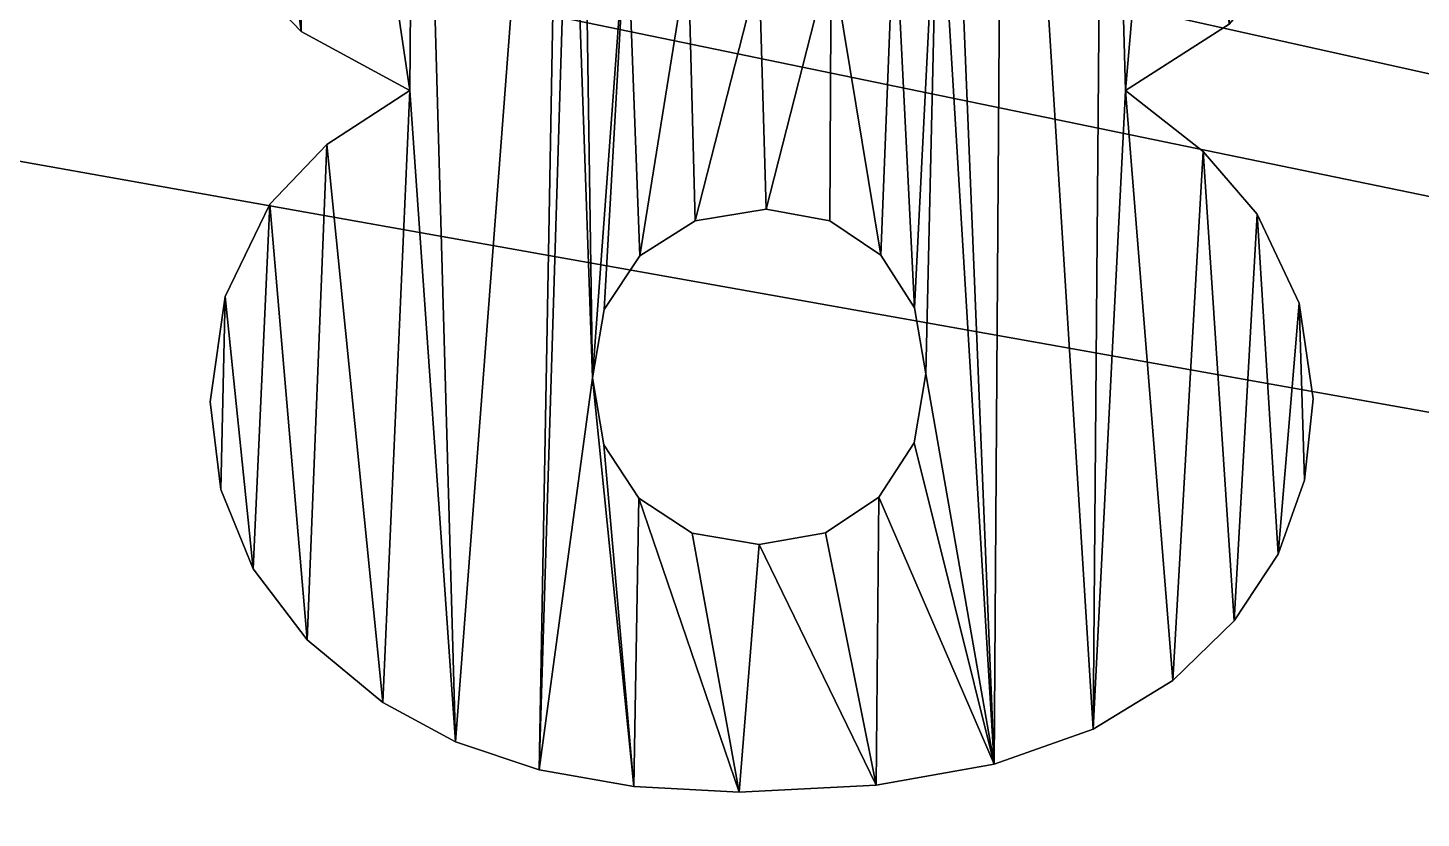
# Model space of a CAD drawing. Extents: x 51.7 to 84.8, y -43.6 to -19.8.
# Drawn here: x 68.1122 to 68.3532, y -43.4033 to -43.2666 of the extents above; entities that cross this region are included whole.
import ezdxf

# ---------------------------------------------------------------- set-up
doc = ezdxf.new("R2010")
doc.units = 0
doc.layers.get('0').update_dxf_attribs({"color": 13, "linetype": 'CONTINUOUS'})
doc.layers.add('CUERPO', color=190, linetype='CONTINUOUS')

# ---------------------------------------------------------------- blocks, each defined once
blk = doc.blocks.new('LD-1088BS')
at = {"layer": 'CUERPO'}
for p, q in [((0.473469, 0.103506), (0.480031, 0.104675)), ((0.473469, 0.103506, 0.0064), (0.480031, 0.104675, 0.0064)), ((0.480031, 0.104675), (0.487347, 0.105065)), ((0.480031, 0.104675, 0.0064), (0.487347, 0.105065, 0.0064)), ((0.480031, 0.104675), (0.480031, 0.104675, 0.0064)), ((0.487347, 0.105065), (0.49687, 0.10458)), ((0.487347, 0.105065, 0.0064), (0.49687, 0.10458, 0.0064)), ((0.487347, 0.105065), (0.487347, 0.105065, 0.0064)), ((0.49687, 0.10458), (0.505063, 0.103125)), ((0.49687, 0.10458, 0.0064), (0.505063, 0.103125, 0.0064)), ((0.49687, 0.10458), (0.49687, 0.10458, 0.0064)), ((0.467661, 0.101557), (0.473469, 0.103506)), ((0.467661, 0.101557, 0.0064), (0.473469, 0.103506, 0.0064)), ((0.473469, 0.103506), (0.473469, 0.103506, 0.0064)), ((0.505063, 0.103125), (0.511927, 0.100699)), ((0.505063, 0.103125, 0.0064), (0.511927, 0.100699, 0.0064)), ((0.505063, 0.103125), (0.505063, 0.103125, 0.0064)), ((0.462606, 0.098828), (0.467661, 0.101557)), ((0.462606, 0.098828, 0.0064), (0.467661, 0.101557, 0.0064)), ((0.467661, 0.101557), (0.467661, 0.101557, 0.0064)), ((0.511927, 0.100699), (0.51746, 0.097303)), ((0.511927, 0.100699, 0.0064), (0.51746, 0.097303, 0.0064)), ((0.511927, 0.100699), (0.511927, 0.100699, 0.0064)), ((0.45736, 0.094483), (0.462606, 0.098828)), ((0.45736, 0.094483, 0.0064), (0.462606, 0.098828, 0.0064)), ((0.462606, 0.098828), (0.462606, 0.098828, 0.0064)), ((0.51746, 0.097303), (0.52172, 0.093171)), ((0.51746, 0.097303, 0.0064), (0.52172, 0.093171, 0.0064)), ((0.51746, 0.097303), (0.51746, 0.097303, 0.0064)), ((0.453614, 0.089558), (0.45736, 0.094483)), ((0.453614, 0.089558, 0.0064), (0.45736, 0.094483, 0.0064)), ((0.45736, 0.094483), (0.45736, 0.094483, 0.0064)), ((0.52172, 0.093171), (0.524763, 0.088536)), ((0.52172, 0.093171, 0.0064), (0.524763, 0.088536, 0.0064)), ((0.52172, 0.093171), (0.52172, 0.093171, 0.0064)), ((0.451365, 0.084053), (0.453614, 0.089558)), ((0.451365, 0.084053, 0.0064), (0.453614, 0.089558, 0.0064)), ((0.453614, 0.089558), (0.453614, 0.089558, 0.0064)), ((0.524763, 0.088536), (0.526589, 0.083399)), ((0.524763, 0.088536, 0.0064), (0.526589, 0.083399, 0.0064)), ((0.524763, 0.088536), (0.524763, 0.088536, 0.0064)), ((0.484081, 0.087072), (0.480382, 0.084655)), ((0.484081, 0.087072, 0.0064), (0.480382, 0.084655, 0.0064)), ((0.488733, 0.087878), (0.484081, 0.087072)), ((0.488733, 0.087878, 0.0064), (0.484081, 0.087072, 0.0064)), ((0.484081, 0.087072), (0.484081, 0.087072, 0.0064)), ((0.493342, 0.087055), (0.488733, 0.087878)), ((0.493342, 0.087055, 0.0064), (0.488733, 0.087878, 0.0064)), ((0.488733, 0.087878), (0.488733, 0.087878, 0.0064)), ((0.49705, 0.084586), (0.493342, 0.087055)), ((0.49705, 0.084586, 0.0064), (0.493342, 0.087055, 0.0064)), ((0.493342, 0.087055), (0.493342, 0.087055, 0.0064)), ((0.480382, 0.084655), (0.477965, 0.080956)), ((0.480382, 0.084655, 0.0064), (0.477965, 0.080956, 0.0064)), ((0.480382, 0.084655), (0.480382, 0.084655, 0.0064)), ((0.499493, 0.0808), (0.49705, 0.084586)), ((0.499493, 0.0808, 0.0064), (0.49705, 0.084586, 0.0064)), ((0.49705, 0.084586), (0.49705, 0.084586, 0.0064)), ((0.450616, 0.077967), (0.451365, 0.084053)), ((0.450616, 0.077967, 0.0064), (0.451365, 0.084053, 0.0064)), ((0.451365, 0.084053), (0.451365, 0.084053, 0.0064)), ((0.526589, 0.083399), (0.527197, 0.077759)), ((0.526589, 0.083399, 0.0064), (0.527197, 0.077759, 0.0064)), ((0.526589, 0.083399), (0.526589, 0.083399, 0.0064)), ((0.477965, 0.080956), (0.47716, 0.076304)), ((0.477965, 0.080956, 0.0064), (0.47716, 0.076304, 0.0064)), ((0.477965, 0.080956), (0.477965, 0.080956, 0.0064)), ((0.500307, 0.076027), (0.499493, 0.0808)), ((0.500307, 0.076027, 0.0064), (0.499493, 0.0808, 0.0064)), ((0.499493, 0.0808), (0.499493, 0.0808, 0.0064)), ((0.451656, 0.070656), (0.450616, 0.077967)), ((0.451656, 0.070656, 0.0064), (0.450616, 0.077967, 0.0064)), ((0.450616, 0.077967), (0.450616, 0.077967, 0.0064)), ((0.527197, 0.077759), (0.526227, 0.071123)), ((0.527197, 0.077759, 0.0064), (0.526227, 0.071123, 0.0064)), ((0.527197, 0.077759), (0.527197, 0.077759, 0.0064)), ((0.47716, 0.076304), (0.477983, 0.071548)), ((0.47716, 0.076304, 0.0064), (0.477983, 0.071548, 0.0064)), ((0.47716, 0.076304), (0.47716, 0.076304, 0.0064)), ((0.499528, 0.071435), (0.500307, 0.076027)), ((0.499528, 0.071435, 0.0064), (0.500307, 0.076027, 0.0064)), ((0.500307, 0.076027), (0.500307, 0.076027, 0.0064)), ((0.454774, 0.064245), (0.451656, 0.070656)), ((0.454774, 0.064245, 0.0064), (0.451656, 0.070656, 0.0064)), ((0.451656, 0.070656), (0.451656, 0.070656, 0.0064)), ((0.477983, 0.071548), (0.480452, 0.067814)), ((0.477983, 0.071548, 0.0064), (0.480452, 0.067814, 0.0064)), ((0.477983, 0.071548), (0.477983, 0.071548, 0.0064)), ((0.497189, 0.06778), (0.499528, 0.071435)), ((0.497189, 0.06778, 0.0064), (0.499528, 0.071435, 0.0064)), ((0.499528, 0.071435), (0.499528, 0.071435, 0.0064)), ((0.526227, 0.071123), (0.523316, 0.064938)), ((0.526227, 0.071123, 0.0064), (0.523316, 0.064938, 0.0064)), ((0.526227, 0.071123), (0.526227, 0.071123, 0.0064)), ((0.480452, 0.067814), (0.484289, 0.065397)), ((0.480452, 0.067814, 0.0064), (0.484289, 0.065397, 0.0064)), ((0.480452, 0.067814), (0.480452, 0.067814, 0.0064)), ((0.493637, 0.065389), (0.497189, 0.06778)), ((0.493637, 0.065389, 0.0064), (0.497189, 0.06778, 0.0064)), ((0.497189, 0.06778), (0.497189, 0.06778, 0.0064)), ((0.484289, 0.065397), (0.489219, 0.064592)), ((0.484289, 0.065397, 0.0064), (0.489219, 0.064592, 0.0064)), ((0.484289, 0.065397), (0.484289, 0.065397, 0.0064)), ((0.489219, 0.064592), (0.493637, 0.065389)), ((0.489219, 0.064592, 0.0064), (0.493637, 0.065389, 0.0064)), ((0.493637, 0.065389), (0.493637, 0.065389, 0.0064)), ((0.523316, 0.064938), (0.519574, 0.060572)), ((0.523316, 0.064938, 0.0064), (0.519574, 0.060572, 0.0064)), ((0.523316, 0.064938), (0.523316, 0.064938, 0.0064)), ((0.458725, 0.060087), (0.454774, 0.064245)), ((0.458725, 0.060087, 0.0064), (0.454774, 0.064245, 0.0064)), ((0.454774, 0.064245), (0.454774, 0.064245, 0.0064)), ((0.489219, 0.064592), (0.489219, 0.064592, 0.0064)), ((0.464477, 0.056344), (0.458725, 0.060087)), ((0.464477, 0.056344, 0.0064), (0.458725, 0.060087, 0.0064)), ((0.458725, 0.060087), (0.458725, 0.060087, 0.0064)), ((0.519574, 0.060572), (0.514168, 0.056344)), ((0.519574, 0.060572, 0.0064), (0.514168, 0.056344, 0.0064)), ((0.519574, 0.060572), (0.519574, 0.060572, 0.0064)), ((0.45694, 0.052247), (0.464477, 0.056344)), ((0.45694, 0.052247, 0.0064), (0.464477, 0.056344, 0.0064)), ((0.464477, 0.056344), (0.464477, 0.056344, 0.0064)), ((0.514168, 0.056344), (0.521367, 0.051753)), ((0.514168, 0.056344, 0.0064), (0.521367, 0.051753, 0.0064)), ((0.514168, 0.056344), (0.514168, 0.056344, 0.0064)), ((0.451656, 0.046746), (0.45694, 0.052247)), ((0.451656, 0.046746, 0.0064), (0.45694, 0.052247, 0.0064)), ((0.45694, 0.052247), (0.45694, 0.052247, 0.0064))]:
    blk.add_line(p, q, dxfattribs=at)
mesh = blk.add_polyface(dxfattribs=at)
corners = [(0.451365, 0.084053), (0.451656, 0.070656), (0.450616, 0.077967), (0.453614, 0.089558), (0.454774, 0.064245), (0.45736, 0.094483), (0.458725, 0.060087), (0.462606, 0.098828), (0.464477, 0.056344), (0.467661, 0.101557), (0.464893, 0.003812), (0.475323, 0.000953), (0.473469, 0.103506), (0.475635, 0.032573), (0.47716, 0.076304), (0.480031, 0.104675), (0.476614, 0.038914), (0.477965, 0.080956), (0.480382, 0.084655), (0.487347, 0.105065), (0.484081, 0.087072), (0.488733, 0.087878), (0.49687, 0.10458), (0.493342, 0.087055), (0.49705, 0.084586), (0.505063, 0.103125), (0.499493, 0.0808), (0.500307, 0.076027), (0.501165, 0.038758), (0.502178, 0.032642), (0.479551, 0.0438), (0.477983, 0.071548), (0.480452, 0.067814), (0.483804, 0.046919), (0.484289, 0.065397), (0.488733, 0.047959), (0.489219, 0.064592), (0.493749, 0.046884), (0.493637, 0.065389), (0.497189, 0.06778), (0.498124, 0.043662), (0.499528, 0.071435), (0.448537, 0.039859), (0.448606, 0.022888), (0.447497, 0.031603), (0.451656, 0.046746), (0.451933, 0.015039), (0.45694, 0.052247), (0.457391, 0.008524), (0.476657, 0.026466), (0.489565, 0), (0.479724, 0.021588), (0.484107, 0.018392), (0.48908, 0.017326), (0.493879, 0.018409), (0.497908, 0.000424), (0.498159, 0.021658), (0.505748, 0.001698), (0.501174, 0.02657), (0.511927, 0.100699), (0.512713, 0.003872), (0.514168, 0.056344), (0.51746, 0.097303), (0.519574, 0.060572), (0.52172, 0.093171), (0.523316, 0.064938), (0.524763, 0.088536), (0.526227, 0.071123), (0.526589, 0.083399), (0.527197, 0.077759), (0.51843, 0.007), (0.521367, 0.051753), (0.523126, 0.011357), (0.52647, 0.045879), (0.527024, 0.017222), (0.52951, 0.039018), (0.529649, 0.024092), (0.530524, 0.031464)]
mesh.append_faces([[corners[k] for k in face] for face in [(0, 1, 2), (42, 43, 44), (67, 68, 69), (76, 75, 77)]], dxfattribs={"vtx0": -1})
mesh.append_faces([[corners[k] for k in face] for face in [(1, 3, 4), (4, 5, 6), (6, 7, 8), (10, 9, 11), (13, 14, 16), (14, 15, 17), (17, 15, 18), (18, 19, 20), (20, 19, 21), (21, 22, 23), (23, 22, 24), (24, 25, 26), (26, 25, 27), (28, 25, 29), (30, 32, 33), (33, 34, 35), (35, 36, 37), (37, 39, 40), (40, 41, 28), (43, 45, 46), (46, 47, 48), (48, 8, 10), (11, 49, 50), (49, 11, 13), (50, 54, 55), (55, 56, 57), (57, 59, 60), (61, 62, 63), (63, 64, 65), (65, 66, 67), (70, 71, 72), (72, 73, 74), (74, 75, 76)]], dxfattribs={"vtx0": -1, "vtx1": -1})
mesh.append_faces([[corners[k] for k in face] for face in [(8, 9, 10), (11, 12, 13), (13, 12, 14), (27, 25, 28), (57, 29, 25), (60, 59, 61)]], dxfattribs={"vtx0": -1, "vtx1": -1, "vtx2": -1})
mesh.append_faces([[corners[k] for k in face] for face in [(1, 0, 3), (4, 3, 5), (6, 5, 7), (8, 7, 9), (11, 9, 12), (14, 12, 15), (18, 15, 19), (21, 19, 22), (24, 22, 25), (14, 30, 16), (30, 14, 31), (30, 31, 32), (33, 32, 34), (35, 34, 36), (37, 36, 38), (37, 38, 39), (40, 39, 41), (28, 41, 27), (43, 42, 45), (46, 45, 47), (48, 47, 8), (50, 49, 51), (50, 51, 52), (50, 52, 53), (50, 53, 54), (55, 54, 56), (57, 56, 58), (57, 58, 29), (57, 25, 59), (61, 59, 62), (63, 62, 64), (65, 64, 66), (67, 66, 68), (61, 70, 60), (70, 61, 71), (72, 71, 73), (74, 73, 75)]], dxfattribs={"vtx0": -1, "vtx2": -1})
mesh = blk.add_polyface(dxfattribs=at)
corners = [(0.448606, 0.022888, 0.0064), (0.448537, 0.039859, 0.0064), (0.447497, 0.031603, 0.0064), (0.451656, 0.046746, 0.0064), (0.451933, 0.015039, 0.0064), (0.45694, 0.052247, 0.0064), (0.457391, 0.008524, 0.0064), (0.464477, 0.056344, 0.0064), (0.464893, 0.003812, 0.0064), (0.479551, 0.0438, 0.0064), (0.47716, 0.076304, 0.0064), (0.476614, 0.038914, 0.0064), (0.477983, 0.071548, 0.0064), (0.480452, 0.067814, 0.0064), (0.483804, 0.046919, 0.0064), (0.484289, 0.065397, 0.0064), (0.488733, 0.047959, 0.0064), (0.489219, 0.064592, 0.0064), (0.493749, 0.046884, 0.0064), (0.493637, 0.065389, 0.0064), (0.497189, 0.06778, 0.0064), (0.498124, 0.043662, 0.0064), (0.499528, 0.071435, 0.0064), (0.501165, 0.038758, 0.0064), (0.500307, 0.076027, 0.0064), (0.51843, 0.007, 0.0064), (0.514168, 0.056344, 0.0064), (0.512713, 0.003872, 0.0064), (0.521367, 0.051753, 0.0064), (0.523126, 0.011357, 0.0064), (0.52647, 0.045879, 0.0064), (0.527024, 0.017222, 0.0064), (0.52951, 0.039018, 0.0064), (0.529649, 0.024092, 0.0064), (0.530524, 0.031464, 0.0064), (0.475323, 0.000953, 0.0064), (0.476657, 0.026466, 0.0064), (0.475635, 0.032573, 0.0064), (0.489565, 0, 0.0064), (0.479724, 0.021588, 0.0064), (0.484107, 0.018392, 0.0064), (0.48908, 0.017326, 0.0064), (0.493879, 0.018409, 0.0064), (0.497908, 0.000424, 0.0064), (0.498159, 0.021658, 0.0064), (0.505748, 0.001698, 0.0064), (0.501174, 0.02657, 0.0064), (0.502178, 0.032642, 0.0064), (0.505063, 0.103125, 0.0064), (0.511927, 0.100699, 0.0064), (0.51746, 0.097303, 0.0064), (0.519574, 0.060572, 0.0064), (0.52172, 0.093171, 0.0064), (0.523316, 0.064938, 0.0064), (0.524763, 0.088536, 0.0064), (0.526227, 0.071123, 0.0064), (0.526589, 0.083399, 0.0064), (0.527197, 0.077759, 0.0064), (0.451656, 0.070656, 0.0064), (0.451365, 0.084053, 0.0064), (0.450616, 0.077967, 0.0064), (0.453614, 0.089558, 0.0064), (0.454774, 0.064245, 0.0064), (0.45736, 0.094483, 0.0064), (0.458725, 0.060087, 0.0064), (0.462606, 0.098828, 0.0064), (0.467661, 0.101557, 0.0064), (0.473469, 0.103506, 0.0064), (0.480031, 0.104675, 0.0064), (0.477965, 0.080956, 0.0064), (0.480382, 0.084655, 0.0064), (0.487347, 0.105065, 0.0064), (0.484081, 0.087072, 0.0064), (0.488733, 0.087878, 0.0064), (0.49687, 0.10458, 0.0064), (0.493342, 0.087055, 0.0064), (0.49705, 0.084586, 0.0064), (0.499493, 0.0808, 0.0064)]
mesh.append_faces([[corners[k] for k in face] for face in [(0, 1, 2), (32, 33, 34), (56, 55, 57), (58, 59, 60)]], dxfattribs={"vtx0": -1})
mesh.append_faces([[corners[k] for k in face] for face in [(1, 0, 3), (3, 4, 5), (5, 6, 7), (9, 10, 11), (10, 9, 12), (12, 9, 13), (13, 14, 15), (15, 16, 17), (17, 18, 19), (19, 18, 20), (20, 21, 22), (22, 23, 24), (25, 26, 27), (26, 25, 28), (28, 29, 30), (30, 31, 32), (36, 38, 39), (39, 38, 40), (40, 38, 41), (41, 38, 42), (42, 43, 44), (44, 45, 46), (46, 45, 47), (48, 45, 49), (49, 26, 50), (50, 51, 52), (52, 53, 54), (54, 55, 56), (59, 58, 61), (61, 62, 63), (63, 64, 65), (65, 7, 66), (66, 35, 67), (67, 10, 68), (68, 70, 71), (71, 73, 74), (74, 76, 48)]], dxfattribs={"vtx0": -1, "vtx1": -1})
mesh.append_faces([[corners[k] for k in face] for face in [(47, 45, 48), (49, 27, 26), (66, 7, 8), (67, 35, 37), (67, 37, 10), (48, 24, 23)]], dxfattribs={"vtx0": -1, "vtx1": -1, "vtx2": -1})
mesh.append_faces([[corners[k] for k in face] for face in [(3, 0, 4), (5, 4, 6), (7, 6, 8), (13, 9, 14), (15, 14, 16), (17, 16, 18), (20, 18, 21), (22, 21, 23), (28, 25, 29), (30, 29, 31), (32, 31, 33), (35, 36, 37), (36, 35, 38), (42, 38, 43), (44, 43, 45), (49, 45, 27), (50, 26, 51), (52, 51, 53), (54, 53, 55), (61, 58, 62), (63, 62, 64), (65, 64, 7), (66, 8, 35), (10, 37, 11), (68, 10, 69), (68, 69, 70), (71, 70, 72), (71, 72, 73), (74, 73, 75), (74, 75, 76), (48, 76, 77), (48, 77, 24), (48, 23, 47)]], dxfattribs={"vtx0": -1, "vtx2": -1})
mesh = blk.add_polyface(dxfattribs=at)
corners = [(0.473469, 0.103506, 0.0064), (0.480031, 0.104675), (0.473469, 0.103506), (0.480031, 0.104675, 0.0064)]
mesh.append_faces([[corners[k] for k in face] for face in [(0, 1, 2), (1, 0, 3)]], dxfattribs={"vtx0": -1})
mesh = blk.add_polyface(dxfattribs=at)
corners = [(0.480031, 0.104675, 0.0064), (0.487347, 0.105065), (0.480031, 0.104675), (0.487347, 0.105065, 0.0064)]
mesh.append_faces([[corners[k] for k in face] for face in [(0, 1, 2), (1, 0, 3)]], dxfattribs={"vtx0": -1})
mesh = blk.add_polyface(dxfattribs=at)
corners = [(0.487347, 0.105065, 0.0064), (0.49687, 0.10458), (0.487347, 0.105065), (0.49687, 0.10458, 0.0064)]
mesh.append_faces([[corners[k] for k in face] for face in [(0, 1, 2), (1, 0, 3)]], dxfattribs={"vtx0": -1})
mesh = blk.add_polyface(dxfattribs=at)
corners = [(0.49687, 0.10458, 0.0064), (0.505063, 0.103125), (0.49687, 0.10458), (0.505063, 0.103125, 0.0064)]
mesh.append_faces([[corners[k] for k in face] for face in [(0, 1, 2), (1, 0, 3)]], dxfattribs={"vtx0": -1})
mesh = blk.add_polyface(dxfattribs=at)
corners = [(0.467661, 0.101557, 0.0064), (0.473469, 0.103506), (0.467661, 0.101557), (0.473469, 0.103506, 0.0064)]
mesh.append_faces([[corners[k] for k in face] for face in [(0, 1, 2), (1, 0, 3)]], dxfattribs={"vtx0": -1})
mesh = blk.add_polyface(dxfattribs=at)
corners = [(0.505063, 0.103125, 0.0064), (0.511927, 0.100699), (0.505063, 0.103125), (0.511927, 0.100699, 0.0064)]
mesh.append_faces([[corners[k] for k in face] for face in [(0, 1, 2), (1, 0, 3)]], dxfattribs={"vtx0": -1})
mesh = blk.add_polyface(dxfattribs=at)
corners = [(0.462606, 0.098828, 0.0064), (0.467661, 0.101557), (0.462606, 0.098828), (0.467661, 0.101557, 0.0064)]
mesh.append_faces([[corners[k] for k in face] for face in [(0, 1, 2), (1, 0, 3)]], dxfattribs={"vtx0": -1})
mesh = blk.add_polyface(dxfattribs=at)
corners = [(0.511927, 0.100699, 0.0064), (0.51746, 0.097303), (0.511927, 0.100699), (0.51746, 0.097303, 0.0064)]
mesh.append_faces([[corners[k] for k in face] for face in [(0, 1, 2), (1, 0, 3)]], dxfattribs={"vtx0": -1})
mesh = blk.add_polyface(dxfattribs=at)
corners = [(0.45736, 0.094483, 0.0064), (0.462606, 0.098828), (0.45736, 0.094483), (0.462606, 0.098828, 0.0064)]
mesh.append_faces([[corners[k] for k in face] for face in [(0, 1, 2), (1, 0, 3)]], dxfattribs={"vtx0": -1})
mesh = blk.add_polyface(dxfattribs=at)
corners = [(0.51746, 0.097303, 0.0064), (0.52172, 0.093171), (0.51746, 0.097303), (0.52172, 0.093171, 0.0064)]
mesh.append_faces([[corners[k] for k in face] for face in [(0, 1, 2), (1, 0, 3)]], dxfattribs={"vtx0": -1})
mesh = blk.add_polyface(dxfattribs=at)
corners = [(0.45736, 0.094483, 0.0064), (0.453614, 0.089558), (0.453614, 0.089558, 0.0064), (0.45736, 0.094483)]
mesh.append_faces([[corners[k] for k in face] for face in [(0, 1, 2), (1, 0, 3)]], dxfattribs={"vtx0": -1})
mesh = blk.add_polyface(dxfattribs=at)
corners = [(0.52172, 0.093171), (0.524763, 0.088536, 0.0064), (0.524763, 0.088536), (0.52172, 0.093171, 0.0064)]
mesh.append_faces([[corners[k] for k in face] for face in [(0, 1, 2), (1, 0, 3)]], dxfattribs={"vtx0": -1})
mesh = blk.add_polyface(dxfattribs=at)
corners = [(0.453614, 0.089558, 0.0064), (0.451365, 0.084053), (0.451365, 0.084053, 0.0064), (0.453614, 0.089558)]
mesh.append_faces([[corners[k] for k in face] for face in [(0, 1, 2), (1, 0, 3)]], dxfattribs={"vtx0": -1})
mesh = blk.add_polyface(dxfattribs=at)
corners = [(0.524763, 0.088536), (0.526589, 0.083399, 0.0064), (0.526589, 0.083399), (0.524763, 0.088536, 0.0064)]
mesh.append_faces([[corners[k] for k in face] for face in [(0, 1, 2), (1, 0, 3)]], dxfattribs={"vtx0": -1})
mesh = blk.add_polyface(dxfattribs=at)
corners = [(0.484081, 0.087072, 0.0064), (0.480382, 0.084655), (0.484081, 0.087072), (0.480382, 0.084655, 0.0064)]
mesh.append_faces([[corners[k] for k in face] for face in [(0, 1, 2), (1, 0, 3)]], dxfattribs={"vtx0": -1})
mesh = blk.add_polyface(dxfattribs=at)
corners = [(0.488733, 0.087878, 0.0064), (0.484081, 0.087072), (0.488733, 0.087878), (0.484081, 0.087072, 0.0064)]
mesh.append_faces([[corners[k] for k in face] for face in [(0, 1, 2), (1, 0, 3)]], dxfattribs={"vtx0": -1})
mesh = blk.add_polyface(dxfattribs=at)
corners = [(0.493342, 0.087055, 0.0064), (0.488733, 0.087878), (0.493342, 0.087055), (0.488733, 0.087878, 0.0064)]
mesh.append_faces([[corners[k] for k in face] for face in [(0, 1, 2), (1, 0, 3)]], dxfattribs={"vtx0": -1})
mesh = blk.add_polyface(dxfattribs=at)
corners = [(0.49705, 0.084586, 0.0064), (0.493342, 0.087055), (0.49705, 0.084586), (0.493342, 0.087055, 0.0064)]
mesh.append_faces([[corners[k] for k in face] for face in [(0, 1, 2), (1, 0, 3)]], dxfattribs={"vtx0": -1})
mesh = blk.add_polyface(dxfattribs=at)
corners = [(0.480382, 0.084655), (0.477965, 0.080956, 0.0064), (0.477965, 0.080956), (0.480382, 0.084655, 0.0064)]
mesh.append_faces([[corners[k] for k in face] for face in [(0, 1, 2), (1, 0, 3)]], dxfattribs={"vtx0": -1})
mesh = blk.add_polyface(dxfattribs=at)
corners = [(0.49705, 0.084586, 0.0064), (0.499493, 0.0808), (0.499493, 0.0808, 0.0064), (0.49705, 0.084586)]
mesh.append_faces([[corners[k] for k in face] for face in [(0, 1, 2), (1, 0, 3)]], dxfattribs={"vtx0": -1})
mesh = blk.add_polyface(dxfattribs=at)
corners = [(0.451365, 0.084053, 0.0064), (0.450616, 0.077967), (0.450616, 0.077967, 0.0064), (0.451365, 0.084053)]
mesh.append_faces([[corners[k] for k in face] for face in [(0, 1, 2), (1, 0, 3)]], dxfattribs={"vtx0": -1})
mesh = blk.add_polyface(dxfattribs=at)
corners = [(0.526589, 0.083399), (0.527197, 0.077759, 0.0064), (0.527197, 0.077759), (0.526589, 0.083399, 0.0064)]
mesh.append_faces([[corners[k] for k in face] for face in [(0, 1, 2), (1, 0, 3)]], dxfattribs={"vtx0": -1})
mesh = blk.add_polyface(dxfattribs=at)
corners = [(0.477965, 0.080956), (0.47716, 0.076304, 0.0064), (0.47716, 0.076304), (0.477965, 0.080956, 0.0064)]
mesh.append_faces([[corners[k] for k in face] for face in [(0, 1, 2), (1, 0, 3)]], dxfattribs={"vtx0": -1})
mesh = blk.add_polyface(dxfattribs=at)
corners = [(0.499493, 0.0808, 0.0064), (0.500307, 0.076027), (0.500307, 0.076027, 0.0064), (0.499493, 0.0808)]
mesh.append_faces([[corners[k] for k in face] for face in [(0, 1, 2), (1, 0, 3)]], dxfattribs={"vtx0": -1})
mesh = blk.add_polyface(dxfattribs=at)
corners = [(0.450616, 0.077967, 0.0064), (0.451656, 0.070656), (0.451656, 0.070656, 0.0064), (0.450616, 0.077967)]
mesh.append_faces([[corners[k] for k in face] for face in [(0, 1, 2), (1, 0, 3)]], dxfattribs={"vtx0": -1})
mesh = blk.add_polyface(dxfattribs=at)
corners = [(0.527197, 0.077759), (0.526227, 0.071123, 0.0064), (0.526227, 0.071123), (0.527197, 0.077759, 0.0064)]
mesh.append_faces([[corners[k] for k in face] for face in [(0, 1, 2), (1, 0, 3)]], dxfattribs={"vtx0": -1})
mesh = blk.add_polyface(dxfattribs=at)
corners = [(0.47716, 0.076304), (0.477983, 0.071548, 0.0064), (0.477983, 0.071548), (0.47716, 0.076304, 0.0064)]
mesh.append_faces([[corners[k] for k in face] for face in [(0, 1, 2), (1, 0, 3)]], dxfattribs={"vtx0": -1})
mesh = blk.add_polyface(dxfattribs=at)
corners = [(0.500307, 0.076027, 0.0064), (0.499528, 0.071435), (0.499528, 0.071435, 0.0064), (0.500307, 0.076027)]
mesh.append_faces([[corners[k] for k in face] for face in [(0, 1, 2), (1, 0, 3)]], dxfattribs={"vtx0": -1})
mesh = blk.add_polyface(dxfattribs=at)
corners = [(0.451656, 0.070656, 0.0064), (0.454774, 0.064245), (0.454774, 0.064245, 0.0064), (0.451656, 0.070656)]
mesh.append_faces([[corners[k] for k in face] for face in [(0, 1, 2), (1, 0, 3)]], dxfattribs={"vtx0": -1})
mesh = blk.add_polyface(dxfattribs=at)
corners = [(0.477983, 0.071548), (0.480452, 0.067814, 0.0064), (0.480452, 0.067814), (0.477983, 0.071548, 0.0064)]
mesh.append_faces([[corners[k] for k in face] for face in [(0, 1, 2), (1, 0, 3)]], dxfattribs={"vtx0": -1})
mesh = blk.add_polyface(dxfattribs=at)
corners = [(0.499528, 0.071435, 0.0064), (0.497189, 0.06778), (0.497189, 0.06778, 0.0064), (0.499528, 0.071435)]
mesh.append_faces([[corners[k] for k in face] for face in [(0, 1, 2), (1, 0, 3)]], dxfattribs={"vtx0": -1})
mesh = blk.add_polyface(dxfattribs=at)
corners = [(0.526227, 0.071123), (0.523316, 0.064938, 0.0064), (0.523316, 0.064938), (0.526227, 0.071123, 0.0064)]
mesh.append_faces([[corners[k] for k in face] for face in [(0, 1, 2), (1, 0, 3)]], dxfattribs={"vtx0": -1})
mesh = blk.add_polyface(dxfattribs=at)
corners = [(0.480452, 0.067814, 0.0064), (0.484289, 0.065397), (0.480452, 0.067814), (0.484289, 0.065397, 0.0064)]
mesh.append_faces([[corners[k] for k in face] for face in [(0, 1, 2), (1, 0, 3)]], dxfattribs={"vtx0": -1})
mesh = blk.add_polyface(dxfattribs=at)
corners = [(0.493637, 0.065389, 0.0064), (0.497189, 0.06778), (0.493637, 0.065389), (0.497189, 0.06778, 0.0064)]
mesh.append_faces([[corners[k] for k in face] for face in [(0, 1, 2), (1, 0, 3)]], dxfattribs={"vtx0": -1})
mesh = blk.add_polyface(dxfattribs=at)
corners = [(0.484289, 0.065397, 0.0064), (0.489219, 0.064592), (0.484289, 0.065397), (0.489219, 0.064592, 0.0064)]
mesh.append_faces([[corners[k] for k in face] for face in [(0, 1, 2), (1, 0, 3)]], dxfattribs={"vtx0": -1})
mesh = blk.add_polyface(dxfattribs=at)
corners = [(0.489219, 0.064592, 0.0064), (0.493637, 0.065389), (0.489219, 0.064592), (0.493637, 0.065389, 0.0064)]
mesh.append_faces([[corners[k] for k in face] for face in [(0, 1, 2), (1, 0, 3)]], dxfattribs={"vtx0": -1})
mesh = blk.add_polyface(dxfattribs=at)
corners = [(0.523316, 0.064938), (0.519574, 0.060572, 0.0064), (0.519574, 0.060572), (0.523316, 0.064938, 0.0064)]
mesh.append_faces([[corners[k] for k in face] for face in [(0, 1, 2), (1, 0, 3)]], dxfattribs={"vtx0": -1})
mesh = blk.add_polyface(dxfattribs=at)
corners = [(0.454774, 0.064245, 0.0064), (0.458725, 0.060087), (0.458725, 0.060087, 0.0064), (0.454774, 0.064245)]
mesh.append_faces([[corners[k] for k in face] for face in [(0, 1, 2), (1, 0, 3)]], dxfattribs={"vtx0": -1})
mesh = blk.add_polyface(dxfattribs=at)
corners = [(0.464477, 0.056344, 0.0064), (0.458725, 0.060087), (0.464477, 0.056344), (0.458725, 0.060087, 0.0064)]
mesh.append_faces([[corners[k] for k in face] for face in [(0, 1, 2), (1, 0, 3)]], dxfattribs={"vtx0": -1})
mesh = blk.add_polyface(dxfattribs=at)
corners = [(0.519574, 0.060572, 0.0064), (0.514168, 0.056344), (0.519574, 0.060572), (0.514168, 0.056344, 0.0064)]
mesh.append_faces([[corners[k] for k in face] for face in [(0, 1, 2), (1, 0, 3)]], dxfattribs={"vtx0": -1})
mesh = blk.add_polyface(dxfattribs=at)
corners = [(0.45694, 0.052247, 0.0064), (0.464477, 0.056344), (0.45694, 0.052247), (0.464477, 0.056344, 0.0064)]
mesh.append_faces([[corners[k] for k in face] for face in [(0, 1, 2), (1, 0, 3)]], dxfattribs={"vtx0": -1})
mesh = blk.add_polyface(dxfattribs=at)
corners = [(0.514168, 0.056344, 0.0064), (0.521367, 0.051753), (0.514168, 0.056344), (0.521367, 0.051753, 0.0064)]
mesh.append_faces([[corners[k] for k in face] for face in [(0, 1, 2), (1, 0, 3)]], dxfattribs={"vtx0": -1})
mesh = blk.add_polyface(dxfattribs=at)
corners = [(0.45694, 0.052247, 0.0064), (0.451656, 0.046746), (0.451656, 0.046746, 0.0064), (0.45694, 0.052247)]
mesh.append_faces([[corners[k] for k in face] for face in [(0, 1, 2), (1, 0, 3)]], dxfattribs={"vtx0": -1})
blk = doc.blocks.new('COMPONENT_2__2')
at = {"layer": 'CUERPO', "color": 178, "extrusion": (0, -1, 0), "xscale": 2.491210128275042, "yscale": 2.491210128275042, "zscale": 2.491210128275042}
blk.add_blockref('LD-1088BS', (-1.06106, 0.36751, 1.59999), dxfattribs=at)
at = {"layer": 'CUERPO', "color": 7}
mesh = blk.add_polyface(dxfattribs=at)
corners = [(-1.6, 1.59999, 0.8), (-1.37, 1.59999, 0.14), (-1.6, 1.59999, 0.14), (1.37, 1.59999, 0.14), (1.6, 1.59999, 0.14), (1.6, 1.59999, 0.8)]
mesh.append_faces([[corners[k] for k in face] for face in [(0, 1, 2), (4, 0, 5)]], dxfattribs={"vtx0": -1, "color": 7})
mesh.append_faces([[corners[k] for k in face] for face in [(1, 0, 3), (3, 0, 4)]], dxfattribs={"vtx0": -1, "vtx1": -1, "color": 7})
mesh = blk.add_polyface(dxfattribs=at)
corners = [(1.6, -1.59999, 0.8), (1.37, -1.59999, 0.14), (1.6, -1.59999, 0.14), (0.02, -1.59999, 0.14), (-0.02, -1.59999, 0.14), (-1.37, -1.59999, 0.14), (-1.6, -1.59999, 0.14), (-1.6, -1.59999, 0.23), (-1.6, -1.59999, 0.8)]
mesh.append_faces([[corners[k] for k in face] for face in [(0, 1, 2), (7, 0, 8)]], dxfattribs={"vtx0": -1, "color": 7})
mesh.append_faces([[corners[k] for k in face] for face in [(1, 0, 3), (3, 0, 4), (4, 0, 5), (5, 0, 6), (6, 0, 7)]], dxfattribs={"vtx0": -1, "vtx1": -1, "color": 7})

msp = doc.modelspace()

# ---------------------------------------------------------------- block references
at = {"extrusion": (0, -1, 8.00521e-15)}
msp.add_blockref('COMPONENT_2__2', (68.08218, 42.22481, 42.76952), dxfattribs=at)

doc.saveas('drawing.dxf')
